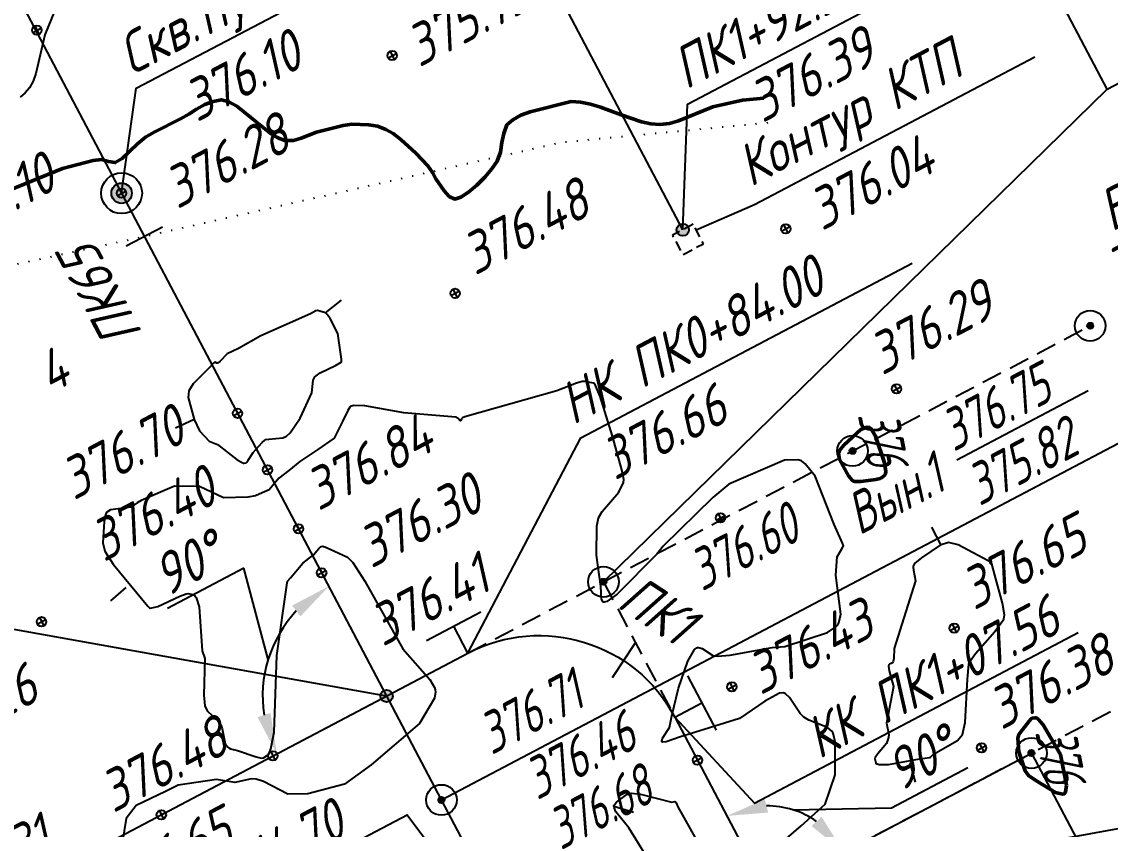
# Model space of a CAD drawing. Extents: x 1519576 to 1520221, y 2185176 to 2185962.
# Drawn here: x 1519911.1 to 1520017.7, y 2185616.5 to 2185695.7 of the extents above; entities that cross this region are included whole.
import ezdxf
from ezdxf.enums import TextEntityAlignment as Align

# ---------------------------------------------------------------- set-up
doc = ezdxf.new("R2010")
doc.units = 0
doc.header["$PDMODE"] = 35
doc.header["$PDSIZE"] = 2
doc.linetypes.add('ИИDot', pattern=[1, 0, -1])
doc.linetypes.add('ИИHidden', pattern=[3, 2, -1])
for name, color, linetype, lineweight in [('ИИ_ГЕОПУНКТ_025', 7, 'Continuous', 25), ('ИИ_КОНТУР_025', 7, 'ИИDot', 25), ('ИИ_ОТМЕТКА_025', 7, 'Continuous', 25), ('ИИ_ПИКЕТАЖ_025', 7, 'Continuous', 25), ('ИИ_ПЛОЩАДКА_025', 7, 'Continuous', 25), ('ИИ_РАЗМЕР_025', 7, 'Continuous', 25), ('ИИ_РЕЛЬЕФ_025', 34, 'Continuous', 25), ('ИИ_РЕЛЬЕФ_050', 34, 'Continuous', 50), ('ИИ_СКВАЖИНА_025', 7, 'Continuous', 25), ('ИИ_ТЕКСТ_025', 7, 'Continuous', 25), ('ИИ_ТРАССА_АД_025', 1, 'Continuous', 25), ('ИИ_ТРАССА_ЛЭП_025', 7, 'Continuous', 25), ('ИИ_ТРАССА_ТРУБ_025', 7, 'Continuous', 25), ('ИИ_УГОДЬЯ_025', 7, 'Continuous', 25)]:
    doc.layers.add(name, color=color, linetype=linetype, lineweight=lineweight)
doc.styles.add('VNIPISIMPLEXCUR', font='simplex.shx', dxfattribs={"width": 0.8, "oblique": 15})
doc.dimstyles.new('ИИ-2000-м-dm$2', dxfattribs={"dimscale": 2, "dimtxt": 2.5, "dimasz": 2.5, "dimexe": 1.25, "dimexo": 0, "dimgap": 1, "dimtad": 2, "dimtoh": 1, "dimzin": 1, "dimdsep": 46, "dimtxsty": 'VNIPISIMPLEXCUR', "dimcen": 2.5, "dimaunit": 1, "dimazin": 0, "dimtfac": 1, "dimtmove": 1, "dimatfit": 2, "dimfxl": 1, "dimarcsym": 0})

# ---------------------------------------------------------------- blocks, each defined once
blk = doc.blocks.new('PICKET')
at = {"color": 0, "linetype": 'Continuous', "lineweight": 25}
for p, q in [((-0.23, 0), (0.23, 0)), ((0, 0.23), (0, -0.23))]:
    blk.add_line(p, q, dxfattribs=at)
blk.add_circle((0, 0), 0.23, dxfattribs=at)
at = {"color": 0, "linetype": 'Continuous', "style": 'VNIPISIMPLEXCUR', "oblique": 15, "width": 0.8}
blk.add_attdef('OTMETKA', (1.25, 0.3), '', height=2, dxfattribs=at)
at = {"color": 8, "linetype": 'Continuous', "style": 'VNIPISIMPLEXCUR', "oblique": 15, "width": 0.8, "flags": 1}
blk.add_attdef('NOMER', (1.25, -2.7), '', height=2, dxfattribs=at)
blk = doc.blocks.new('ИИ050052Р')
at = {"linetype": 'Continuous', "lineweight": 25}
h = blk.add_hatch(color=0, dxfattribs=at)
edge = h.paths.add_edge_path()
edge.add_arc((0, 0), 0.15, 0, 360)
at = {"color": 0, "linetype": 'Continuous', "lineweight": 25}
for radius in [0.75, 0.15]:
    blk.add_circle((0, 0), radius, dxfattribs=at)
at = {"color": 0, "linetype": 'Continuous', "style": 'VNIPISIMPLEXCUR', "oblique": 15, "width": 0.8}
for tag, p in [('CENTRE', (1.45, 0.7)), ('HEIGHT', (1.45, -2.7))]:
    blk.add_attdef(tag, p, '', height=2, dxfattribs=at)
for tag, p in [('NUMBER', (-2, -1)), ('STATIONING', (-2, -4.4)), ('ALPHA', (-2, -7.8))]:
    blk.add_attdef(tag, text='', height=2, dxfattribs=at).set_placement(p, align=Align.RIGHT)
at = {"color": 253, "linetype": 'Continuous', "style": 'VNIPISIMPLEXCUR', "oblique": 15, "width": 0.8, "flags": 1}
blk.add_attdef('NOTE', text='', height=1.6, dxfattribs=at).set_placement((-2, -10.8), align=Align.RIGHT)
blk = doc.blocks.new('ИИ15001')
at = {"color": 0, "linetype": 'Continuous', "lineweight": 25}
blk.add_lwpolyline([(0, 1), (0, -1)], dxfattribs=at)
at = {"color": 0, "linetype": 'Continuous', "lineweight": 25, "style": 'VNIPISIMPLEXCUR', "oblique": 15, "width": 0.8}
blk.add_attdef('STATIONING', text='', height=2, dxfattribs=at).set_placement((0, 2), align=Align.CENTER)
at = {"color": 7, "linetype": 'Continuous', "lineweight": 25, "style": 'VNIPISIMPLEXCUR', "oblique": 15, "width": 0.8}
blk.add_attdef('HEIGHT', text='', height=2, dxfattribs=at).set_placement((0, -2), align=Align.TOP_CENTER)
blk = doc.blocks.new('ИИ25001')
at = {"linetype": 'Continuous'}
h = blk.add_hatch(color=0, dxfattribs=at)
edge = h.paths.add_edge_path()
edge.add_arc((0, 0), 0.5, 0, 360)
at = {"color": 0, "linetype": 'Continuous'}
for radius in [1, 0.5]:
    blk.add_circle((0, 0), radius, dxfattribs=at)
at = {"color": 0, "style": 'VNIPISIMPLEXCUR', "oblique": 15, "width": 0.8}
for tag, p in [('NUMBER', (2, 0.7)), ('STS', (14.218, 0.7)), ('EGWL', (38.317, 0.7)), ('TFS', (19.079, -1)), ('HEIGHT', (2, -2.7)), ('FS', (14.218, -2.7)), ('AGWL', (36.594, -2.7))]:
    blk.add_attdef(tag, p, '', height=2, dxfattribs=at)
at = {"color": 253, "style": 'VNIPISIMPLEXCUR', "oblique": 15, "width": 0.8, "flags": 1}
for tag, p in [('DATE', (-2.5, -0.8)), ('NOTE1', (-2.5, -3.2)), ('NOTE2', (-2.5, -5.6))]:
    blk.add_attdef(tag, text='', height=1.6, dxfattribs=at).set_placement(p, align=Align.RIGHT)
blk = doc.blocks.new('ИИ053672А')
at = {"color": 0, "linetype": 'Continuous'}
for points in [[(0.7, 3.096), (0, 3.5), (-0.7, 3.096)], [(0, 3.5), (0, 0), (0.7, 0)], [(0.85, 2.009), (0, 2.5), (-0.85, 2.009)], [(1, 0.923), (0, 1.5), (-1, 0.923)]]:
    blk.add_lwpolyline(points, dxfattribs=at)
at = {"color": 0, "linetype": 'Continuous', "style": 'VNIPISIMPLEXCUR', "oblique": 15, "width": 0.8}
blk.add_attdef('RACE1', text='', height=2, dxfattribs=at).set_placement((-2, 2.25), align=Align.RIGHT)
blk.add_attdef('HEIGHT', (2, 2.25), '', height=2, dxfattribs=at)
blk.add_attdef('DISTANCE', text='', height=2, dxfattribs=at).set_placement((8.5, 1.75), align=Align.MIDDLE_LEFT)
blk.add_attdef('RACE2', text='', height=2, dxfattribs=at).set_placement((-2, 1.25), align=Align.TOP_RIGHT)
blk.add_attdef('THICKNESS', text='', height=2, dxfattribs=at).set_placement((2, 1.25), align=Align.TOP_LEFT)
blk = doc.blocks.new('ИИ053296')
at = {"color": 0, "linetype": 'Continuous', "lineweight": 25}
blk.add_lwpolyline([(0, 0), (1, 0)], dxfattribs=at)
blk = doc.blocks.new('ИИ15004')
at = {"color": 0, "linetype": 'Continuous', "lineweight": 25}
for points in [[(-1.5, 1.5), (1.5, 1.5)], [(0, 0), (0, 1.5)]]:
    blk.add_lwpolyline(points, dxfattribs=at)
at = {"color": 0, "style": 'VNIPISIMPLEXCUR', "oblique": 15, "width": 0.8}
blk.add_attdef('STATIONING', (1, 2.5), '', height=2, rotation=90, dxfattribs=at)
at = {"color": 7, "style": 'VNIPISIMPLEXCUR', "oblique": 15, "width": 0.8}
blk.add_attdef('HEIGHT', text='', height=2, dxfattribs=at).set_placement((0, -1.3), align=Align.TOP_CENTER)
blk = doc.blocks.new('ИИ15003')
at = {"linetype": 'Continuous'}
h = blk.add_hatch(color=0, dxfattribs=at)
edge = h.paths.add_edge_path()
edge.add_arc((0, 0), 0.15, 0, 360)
at = {"color": 0, "linetype": 'Continuous'}
for radius in [0.75, 0.15]:
    blk.add_circle((0, 0), radius, dxfattribs=at)
at = {"color": 253, "style": 'VNIPISIMPLEXCUR', "oblique": 15, "width": 0.8, "flags": 1}
blk.add_attdef('NOTE', text='', height=1.6, dxfattribs=at).set_placement((-1.75, -0.8), align=Align.RIGHT)
at = {"color": 0, "style": 'VNIPISIMPLEXCUR', "oblique": 15, "width": 0.8}
for tag, p in [('NUMBER', (1.75, -1)), ('CENTRE', (1.75, -5)), ('HEIGHT', (1.75, -9)), ('STATIONING', (1.75, -13)), ('ALPHA', (1.75, -17)), ('RADIUS', (1.75, -21)), ('TANGENT', (1.75, -25)), ('CURVE', (1.75, -29)), ('BISECTOR', (1.75, -33)), ('INCREMENT', (1.75, -37)), ('COMPOUND_TANGENT', (1.75, -41)), ('COMPOUND_CURVE', (1.75, -45)), ('COMPOUND_BISECTOR', (1.75, -49)), ('COMPOUND_INCR', (1.75, -53)), ('CURVE_LENGTH', (1.75, -57)), ('TANGENT_INCR', (1.75, -61)), ('RADIUS_INCR', (1.75, -65))]:
    blk.add_attdef(tag, p, '', height=2, dxfattribs=at)
blk = doc.blocks.new('ИИ15002')
at = {"linetype": 'Continuous', "lineweight": 25}
h = blk.add_hatch(color=0, dxfattribs=at)
edge = h.paths.add_edge_path()
edge.add_arc((0, 0), 0.3, 0, 360)
at = {"color": 0, "linetype": 'Continuous', "lineweight": 25}
blk.add_circle((0, 0), 0.3, dxfattribs=at)
at = {"color": 0, "linetype": 'Continuous', "style": 'VNIPISIMPLEXCUR', "oblique": 15, "width": 0.8}
blk.add_attdef('STATIONING', (1, 1.3), '', height=2, rotation=90, dxfattribs=at)
at = {"color": 7, "linetype": 'Continuous', "style": 'VNIPISIMPLEXCUR', "oblique": 15, "width": 0.8}
blk.add_attdef('HEIGHT', text='', height=2, dxfattribs=at).set_placement((0, -1.3), align=Align.TOP_CENTER)
blk = doc.blocks.new('*U42')
at = {"color": 0, "linetype": 'ByBlock', "lineweight": -2}
for points in [[(33.079, 9.85), (33.079, 37.85)], [(0, 0), (33.079, 9.85)], [(33.079, 9.85), (57.022, 9.85)]]:
    blk.add_lwpolyline(points, dxfattribs=at)
blk = doc.blocks.new('ИИ150022')
at = {"linetype": 'Continuous', "lineweight": 25}
h = blk.add_hatch(color=0, dxfattribs=at)
edge = h.paths.add_edge_path()
edge.add_arc((0, 0), 0.3, 0, 360)
at = {"color": 0, "linetype": 'Continuous', "lineweight": 25}
blk.add_circle((0, 0), 0.3, dxfattribs=at)
at = {"color": 0, "linetype": 'Continuous', "style": 'VNIPISIMPLEXCUR', "oblique": 15, "width": 0.8}
for tag, p in [('STATIONING1', (1, 4.7)), ('STATIONING2', (1, 1.3))]:
    blk.add_attdef(tag, p, '', height=2, dxfattribs=at)
at = {"color": 7, "linetype": 'Continuous', "style": 'VNIPISIMPLEXCUR', "oblique": 15, "width": 0.8}
blk.add_attdef('HEIGHT', text='', height=2, dxfattribs=at).set_placement((0, -1.3), align=Align.TOP_CENTER)
blk = doc.blocks.new('*D43')
at = {"layer": 'Defpoints', "color": 0, "transparency": 16777216}
for p in [(1519847.82, 2185817.46), (1519954.78, 2185633.8), (1519934.67, 2185630.07), (1519952.18, 2185619.41), (1519880.47, 2185594.64)]:
    blk.add_point(p, dxfattribs=at)
at = {"layer": 'ИИ_РАЗМЕР_025', "color": 0, "lineweight": -2, "transparency": 16777216}
for p, q in [((1519932.84, 2185642.13), (1519925.35, 2185638.18)), ((1519935.2, 2185633.19), (1519932.84, 2185642.13))]:
    blk.add_line(p, q, dxfattribs=at)
blk.add_arc((1519946.81, 2185629.6), 12.15, 136.7312, 188.8428, dxfattribs=at)
at = {"layer": 'ИИ_РАЗМЕР_025', "color": 0, "transparency": 16777216}
for points in [[(1519937.56, 2185638.46), (1519938.37, 2185637.4), (1519941.15, 2185640.35)], [(1519935.44, 2185627.94), (1519934.17, 2185627.52), (1519936.06, 2185623.93)]]:
    blk.add_solid(points, dxfattribs=at)
at = {"layer": 'ИИ_РАЗМЕР_025', "color": 0, "transparency": 16777216, "insert": (1519927.25, 2185642.57), "char_height": 4, "attachment_point": 5, "rotation": 27.7843, "style": 'VNIPISIMPLEXCUR'}
blk.add_mtext('90°', dxfattribs=at)
blk = doc.blocks.new('*U44')
at = {"color": 0, "linetype": 'ByBlock', "lineweight": -2}
for points in [[(0, 0), (33.954, -10.687)], [(33.954, -10.687), (33.954, -14.687)], [(33.954, -10.687), (54.761, -10.687)], [(33.954, -14.687), (54.761, -14.687)]]:
    blk.add_lwpolyline(points, dxfattribs=at)
blk = doc.blocks.new('*D45')
at = {"layer": 'Defpoints', "color": 0, "transparency": 16777216}
for p in [(1519952.18, 2185619.41), (1519984.09, 2185610.36), (1519970.82, 2185594.15), (1519948.05, 2185591.37), (1519984.05, 2185558.95)]:
    blk.add_point(p, dxfattribs=at)
at = {"layer": 'ИИ_РАЗМЕР_025', "color": 0, "lineweight": -2, "transparency": 16777216}
blk.add_arc((1519962.85, 2185599.17), 9.42, 322.3076, 3.2726, dxfattribs=at)
at = {"layer": 'ИИ_РАЗМЕР_025', "color": 0, "transparency": 16777216}
for points in [[(1519971.61, 2185599.53), (1519972.9, 2185599.88), (1519971.18, 2185603.56)], [(1519970.73, 2185592.9), (1519969.88, 2185593.92), (1519967.24, 2185590.83)]]:
    blk.add_solid(points, dxfattribs=at)
at = {"layer": 'ИИ_РАЗМЕР_025', "color": 0, "transparency": 16777216, "insert": (1519981.31, 2185604.78), "char_height": 4, "attachment_point": 5, "rotation": 27.7843, "style": 'VNIPISIMPLEXCUR'}
blk.add_mtext("89°59'", dxfattribs=at)
blk = doc.blocks.new('*D49')
at = {"layer": 'Defpoints', "color": 0, "transparency": 16777216}
for p in [(1519975.04, 2185627.52), (1520009.98, 2185624.01), (1519984.42, 2185618.82), (1519984.09, 2185610.36), (1519984.09, 2185610.36)]:
    blk.add_point(p, dxfattribs=at)
at = {"layer": 'ИИ_РАЗМЕР_025', "color": 0, "lineweight": -2, "transparency": 16777216}
for p, q in [((1519996.27, 2185618.63), (1520003.76, 2185622.58)), ((1519986.59, 2185618.45), (1519996.27, 2185618.63))]:
    blk.add_line(p, q, dxfattribs=at)
blk.add_arc((1519984.09, 2185610.36), 8.47, 55.1235, 90.4703, dxfattribs=at)
at = {"layer": 'ИИ_РАЗМЕР_025', "color": 0, "transparency": 16777216}
for points in [[(1519984.18, 2185618.18), (1519983.86, 2185619.47), (1519980.14, 2185617.85)], [(1519989.43, 2185617.75), (1519988.43, 2185616.87), (1519991.58, 2185614.31)]]:
    blk.add_solid(points, dxfattribs=at)
at = {"layer": 'ИИ_РАЗМЕР_025', "color": 0, "transparency": 16777216, "insert": (1519999.06, 2185623.49), "char_height": 4, "attachment_point": 5, "rotation": 27.7843, "style": 'VNIPISIMPLEXCUR'}
blk.add_mtext('90°', dxfattribs=at)

msp = doc.modelspace()

# ---------------------------------------------------------------- linework, layer by layer
at = {"layer": 'ИИ_ГЕОПУНКТ_025'}
for points in [[(1519952.18, 2185619.41), (1520062.264, 2185677.412)], [(1520002.665, 2185652.734), (1520015.542, 2185659.518)]]:
    msp.add_lwpolyline(points, dxfattribs=at)
at = {"layer": 'ИИ_КОНТУР_025', "flags": 128}
msp.add_lwpolyline([(1519862.348, 2185661.182), (1519868.338, 2185662.762), (1519923.08, 2185674.634), (1519963.977, 2185683.86), (1519984.986, 2185685.859)], dxfattribs=at)
at = {"layer": 'ИИ_ПИКЕТАЖ_025'}
for points in [[(1519975.819, 2185675.276), (1519976.295, 2185687.585), (1519999.51, 2185699.816)], [(1519946.812, 2185629.598), (1519818.312, 2185652.565), (1519724.106, 2185602.929)]]:
    msp.add_lwpolyline(points, dxfattribs=at)
at = {"layer": 'ИИ_ПИКЕТАЖ_025', "color": 1}
for points in [[(1519954.78, 2185633.797), (1519965.82, 2185654.888), (1519998.294, 2185671.998)], [(1519975.044, 2185627.521), (1519982.834, 2185619.104), (1520014.544, 2185635.812)]]:
    msp.add_lwpolyline(points, dxfattribs=at)
at = {"layer": 'ИИ_ПИКЕТАЖ_025', "color": 4}
msp.add_lwpolyline([(1519933.568, 2185609.909), (1519948.821, 2185617.946), (1519962.85, 2185599.168)], dxfattribs=at)
at = {"layer": 'ИИ_ПЛОЩАДКА_025', "linetype": 'ИИHidden', "ltscale": 0.5, "flags": 128}
msp.add_lwpolyline([(1519976.836, 2185675.812), (1519974.802, 2185674.74), (1519975.804, 2185672.838), (1519977.839, 2185673.91)], close=True, dxfattribs=at)
at = {"layer": 'ИИ_ПЛОЩАДКА_025'}
msp.add_lwpolyline([(1519984.09, 2185610.36), (1520009.98, 2185624.01), (1520035.87, 2185574.88), (1520009.33, 2185560.88), (1519973.688, 2185542.113), (1519948.05, 2185591.37)], close=True, dxfattribs=at)
at = {"layer": 'ИИ_РЕЛЬЕФ_025'}
for points, elevation in [([(1519914.267, 2185696.687), (1519913.334, 2185694.385), (1519912.459, 2185690.595), (1519912.172, 2185689.854), (1519911.837, 2185689.172), (1519911.402, 2185688.683), (1519910.912, 2185688.261)], 375.5), ([(1519985.742, 2185615.458), (1519987.42, 2185616.873), (1519989.777, 2185619.007), (1519990.761, 2185621.869), (1519990.748, 2185625.119), (1519990.591, 2185625.82), (1519990.519, 2185626.012), (1519990.426, 2185626.14), (1519990.012, 2185626.514), (1519988.168, 2185627.229), (1519987.682, 2185627.514), (1519987.313, 2185627.898), (1519986.275, 2185629.452), (1519985.878, 2185629.802), (1519985.75, 2185629.883), (1519985.651, 2185629.905), (1519985.294, 2185629.882), (1519983.857, 2185629.086), (1519981.387, 2185627.409), (1519975.515, 2185625.555), (1519974.18, 2185625.104), (1519973.867, 2185625.084), (1519973.783, 2185625.111), (1519973.764, 2185625.187), (1519973.826, 2185625.46), (1519974.515, 2185626.517), (1519974.74, 2185627.65), (1519975.4, 2185630.373), (1519976.306, 2185633.016), (1519976.959, 2185634.156), (1519977.19, 2185634.327), (1519977.266, 2185634.355), (1519977.372, 2185634.351), (1519977.736, 2185634.268), (1519978.762, 2185633.56), (1519979.235, 2185633.487), (1519980.429, 2185633.603), (1519984.565, 2185634.355), (1519985.811, 2185634.459), (1519990.003, 2185635.827), (1519990.814, 2185636.366), (1519991.012, 2185636.56), (1519991.117, 2185636.777), (1519991.3, 2185637.609), (1519990.818, 2185641.452), (1519990.932, 2185643.223), (1519991.416, 2185644.02), (1519991.537, 2185644.256), (1519991.552, 2185644.327), (1519991.475, 2185644.574), (1519990.653, 2185646.398), (1519988.777, 2185651.128), (1519987.803, 2185652.352), (1519987.459, 2185652.634), (1519987.103, 2185652.732), (1519985.8, 2185652.711), (1519980.344, 2185650.34), (1519978.777, 2185649.043), (1519973.887, 2185644.266), (1519973.291, 2185643.495), (1519969.393, 2185639.579), (1519968.378, 2185638.861), (1519968.113, 2185638.789), (1519968.035, 2185638.796), (1519967.982, 2185638.851), (1519967.874, 2185639.101), (1519967.81, 2185640.335), (1519967.359, 2185643.412), (1519967.414, 2185646.254), (1519967.568, 2185647.048), (1519967.912, 2185647.676), (1519969.553, 2185649.585), (1519970.022, 2185650.516), (1519970.035, 2185650.808), (1519969.843, 2185651.764), (1519968.942, 2185655.057), (1519967.727, 2185658.948), (1519967.285, 2185660.024), (1519967.14, 2185660.215), (1519967.081, 2185660.249), (1519966.906, 2185660.296), (1519966.281, 2185660.406), (1519965.978, 2185660.418), (1519965.408, 2185660.264), (1519963.486, 2185659.496), (1519954.48, 2185656.943), (1519954.237, 2185656.843), (1519954.174, 2185656.802), (1519954.134, 2185656.751), (1519954.09, 2185656.588), (1519954.041, 2185656.547), (1519953.979, 2185656.585), (1519953.825, 2185656.795), (1519953.581, 2185656.927), (1519948.506, 2185657.357), (1519944.691, 2185658.03), (1519943.587, 2185658.07), (1519943.268, 2185657.952), (1519943.202, 2185657.884), (1519943.026, 2185657.585), (1519942.476, 2185656.501), (1519941.678, 2185654.865), (1519940.088, 2185653.737), (1519938.317, 2185652.572), (1519937.222, 2185651.704), (1519936.242, 2185650.946), (1519935.31, 2185649.811), (1519934.63, 2185649.521), (1519933.958, 2185649.208), (1519933.21, 2185649.08), (1519930.83, 2185649.028), (1519928.491, 2185650.132), (1519926.026, 2185650.171), (1519922.768, 2185648.739), (1519922.378, 2185648.524), (1519921.752, 2185648.085), (1519919.779, 2185647.838), (1519919.414, 2185647.603), (1519919.334, 2185647.51), (1519919.27, 2185647.338), (1519919.143, 2185646.706), (1519919.023, 2185644.598), (1519919.211, 2185643.793), (1519920.023, 2185642.507), (1519923.436, 2185638.405), (1519923.595, 2185638.224), (1519923.659, 2185638.203), (1519923.825, 2185638.223), (1519924.394, 2185638.364), (1519926.547, 2185639.371), (1519927.179, 2185639.62), (1519927.363, 2185639.648), (1519927.84, 2185639.558), (1519928.004, 2185639.469), (1519928.039, 2185639.42), (1519928.143, 2185639.236), (1519928.441, 2185638.331), (1519928.748, 2185634.033), (1519928.997, 2185633.284), (1519928.915, 2185629.665), (1519929.02, 2185628.638), (1519929.241, 2185628.151), (1519930.308, 2185627.124), (1519930.558, 2185626.785), (1519930.709, 2185626.386), (1519931.001, 2185624.917), (1519931.257, 2185624.585), (1519931.351, 2185624.512), (1519931.534, 2185624.438), (1519932.203, 2185624.253), (1519934.031, 2185623.628), (1519934.569, 2185623.507), (1519934.765, 2185623.536), (1519935.201, 2185623.826), (1519935.322, 2185623.982), (1519935.465, 2185624.434), (1519935.782, 2185626.067), (1519936.072, 2185633.558), (1519937.084, 2185640.687), (1519937.053, 2185640.773), (1519937.125, 2185640.868), (1519937.395, 2185641.185), (1519938.612, 2185642.609), (1519939.651, 2185643.446), (1519940.18, 2185644.055), (1519940.343, 2185644.218), (1519940.397, 2185644.249), (1519940.559, 2185644.265), (1519940.621, 2185644.259), (1519940.774, 2185644.206), (1519941.297, 2185643.982), (1519942.98, 2185643.187), (1519943.504, 2185642.677), (1519944.686, 2185640.861), (1519948.385, 2185634.236), (1519951.054, 2185631.209), (1519951.491, 2185630.43), (1519951.583, 2185630.193), (1519951.597, 2185630.013), (1519951.497, 2185629.386), (1519950.022, 2185626.895), (1519945.295, 2185622.857), (1519942.68, 2185620.95), (1519939.097, 2185619.998), (1519937.121, 2185619.982), (1519934.758, 2185621.207), (1519934.044, 2185621.466), (1519933.574, 2185621.488), (1519931.956, 2185621.119), (1519930.154, 2185621.419), (1519926.391, 2185620.853), (1519925.158, 2185620.234), (1519922.293, 2185618.876), (1519921.3, 2185617.591), (1519920.362, 2185611.765)], 376.5), ([(1519973.116, 2185612.506), (1519970.539, 2185616.696), (1519969.261, 2185618.266), (1519969.091, 2185618.679), (1519969.071, 2185618.804), (1519969.103, 2185618.905), (1519969.321, 2185619.209), (1519970.332, 2185619.939), (1519970.785, 2185620.085), (1519971.683, 2185619.994), (1519974.75, 2185619.197), (1519975.036, 2185619.26), (1519975.115, 2185619.239), (1519975.186, 2185619.143), (1519975.343, 2185618.755), (1519977.282, 2185615.242)], 376.5)]:
    msp.add_lwpolyline(points, dxfattribs=dict(at, elevation=elevation))
at = {"layer": 'ИИ_РЕЛЬЕФ_025', "elevation": 376.5}
for points in [[(1519941.791, 2185661.975), (1519942.355, 2185662.311), (1519942.404, 2185662.353), (1519942.383, 2185662.6), (1519942.034, 2185665.125), (1519941.268, 2185666.6), (1519941.001, 2185666.991), (1519940.816, 2185667.132), (1519940.253, 2185667.318), (1519940.027, 2185667.368), (1519939.866, 2185667.333), (1519939.37, 2185667.029), (1519934.487, 2185664.889), (1519932.298, 2185663.644), (1519931.202, 2185663.139), (1519930.52, 2185662.421), (1519930.307, 2185662.236), (1519930.221, 2185662.202), (1519930.164, 2185662.223), (1519930.027, 2185662.293), (1519929.968, 2185662.312), (1519929.894, 2185662.258), (1519929.328, 2185661.659), (1519927.86, 2185660.19), (1519927.426, 2185659.49), (1519927.374, 2185658.861), (1519927.943, 2185656.698), (1519928.474, 2185655.588), (1519929.442, 2185654.57), (1519930.231, 2185654.248), (1519932.175, 2185652.742), (1519932.654, 2185652.482), (1519932.798, 2185652.423), (1519932.868, 2185652.419), (1519933.048, 2185652.455), (1519933.103, 2185652.498), (1519933.257, 2185652.706), (1519933.74, 2185653.472), (1519934.608, 2185654.421), (1519934.872, 2185654.676), (1519934.949, 2185654.724), (1519935.272, 2185654.753), (1519936.643, 2185654.895), (1519937.005, 2185655.041), (1519937.358, 2185655.386), (1519938.342, 2185656.815), (1519939.481, 2185659.298), (1519939.604, 2185660.558), (1519939.778, 2185660.867), (1519940.307, 2185661.255)], [(1520006.391, 2185635.907), (1520007.278, 2185637.143), (1520007.346, 2185637.562), (1520007.155, 2185638.691), (1520006.389, 2185641.452), (1520006.091, 2185642.557), (1520006.053, 2185642.652), (1520005.984, 2185642.698), (1520005.732, 2185642.844), (1520002.784, 2185644.426), (1520001.858, 2185644.631), (1520001.031, 2185644.37), (1519999.215, 2185643.121), (1519998.536, 2185642.581), (1519998.395, 2185642.317), (1519998.388, 2185642.233), (1519998.427, 2185641.93), (1519998.627, 2185640.88), (1519996.539, 2185634.255), (1519996.488, 2185633.258), (1519996.437, 2185632.977), (1519996.364, 2185632.849), (1519996.286, 2185632.802), (1519996.079, 2185632.705), (1519996.002, 2185632.655), (1519995.963, 2185632.513), (1519996.034, 2185632.061), (1519996.459, 2185630.514), (1519995.775, 2185626.923), (1519996.013, 2185625.835), (1519995.988, 2185625.521), (1519995.774, 2185624.932), (1519994.889, 2185623.891), (1519994.672, 2185623.568), (1519994.643, 2185623.431), (1519994.724, 2185623.064), (1519994.814, 2185622.957), (1519994.868, 2185622.94), (1519995.065, 2185622.903), (1519995.968, 2185622.902), (1519998.833, 2185623.425), (1519999.978, 2185623.584), (1520000.091, 2185623.612), (1520000.16, 2185623.676), (1520000.388, 2185623.912), (1520002.746, 2185625.229), (1520003.222, 2185625.821), (1520003.499, 2185627.003), (1520003.703, 2185631.262), (1520003.856, 2185632.706), (1520004.008, 2185633.089), (1520004.489, 2185633.753)]]:
    msp.add_lwpolyline(points, close=True, dxfattribs=at)
at = {"layer": 'ИИ_РЕЛЬЕФ_050', "elevation": 376}
msp.add_lwpolyline([(1519983.768, 2185688.17), (1519981.688, 2185687.977), (1519978.767, 2185687.326), (1519975.415, 2185685.939), (1519974.528, 2185685.699), (1519973.581, 2185685.588), (1519972.709, 2185685.647), (1519971.778, 2185685.852), (1519969.796, 2185686.533), (1519967.763, 2185687.292), (1519966.767, 2185687.595), (1519965.805, 2185687.791), (1519964.894, 2185687.838), (1519960.863, 2185686.834), (1519959.953, 2185686.497), (1519959.188, 2185686.055), (1519958.601, 2185685.545), (1519958.297, 2185684.707), (1519958.106, 2185683.824), (1519957.971, 2185682.894), (1519957.656, 2185682.006), (1519957.128, 2185681.26), (1519956.43, 2185680.441), (1519955.641, 2185679.642), (1519954.836, 2185678.956), (1519954.094, 2185678.474), (1519953.49, 2185678.29), (1519952.928, 2185678.551), (1519952.454, 2185679.101), (1519951.643, 2185680.274), (1519951.304, 2185680.885), (1519950.836, 2185681.538), (1519949.676, 2185682.786), (1519948.21, 2185684.135), (1519947.453, 2185684.701), (1519946.729, 2185685.117), (1519945.904, 2185685.414), (1519945.073, 2185685.569), (1519943.401, 2185685.61), (1519942.539, 2185685.506), (1519939.942, 2185684.826), (1519939.186, 2185684.56), (1519938.444, 2185684.25), (1519937.676, 2185684.027), (1519936.841, 2185684.022), (1519936.147, 2185684.274), (1519935.395, 2185684.754), (1519932.148, 2185687.385), (1519931.368, 2185687.827), (1519930.636, 2185688.024), (1519929.805, 2185687.838), (1519928.989, 2185687.558), (1519928.201, 2185687.107), (1519927.423, 2185686.592), (1519926.634, 2185686.147), (1519924.03, 2185684.856), (1519923.205, 2185684.36), (1519922.406, 2185683.699), (1519920.895, 2185682.246), (1519920.231, 2185681.864), (1519919.583, 2185681.962), (1519918.886, 2185682.154), (1519918.071, 2185682.053), (1519915.058, 2185681.279), (1519905.906, 2185677.574)], dxfattribs=at)
for points in [[(1519991.181, 2185652.772), (1519991.081, 2185653.313), (1519991.096, 2185653.469), (1519991.184, 2185653.638), (1519991.608, 2185654.159), (1519993.257, 2185655.699), (1519993.897, 2185655.933), (1519994.087, 2185655.92), (1519994.264, 2185655.76), (1519994.7, 2185655.041), (1519995.568, 2185652.437), (1519995.702, 2185651.61), (1519995.69, 2185651.373), (1519995.607, 2185651.237), (1519995.287, 2185650.975), (1519995.143, 2185650.906), (1519994.727, 2185650.816), (1519993.252, 2185650.612), (1519992.69, 2185650.618), (1519992.534, 2185650.655), (1519992.407, 2185650.746), (1519992.046, 2185651.16)], [(1520013.4, 2185620.858), (1520013.299, 2185620.186), (1520013.198, 2185620.024), (1520013.006, 2185619.994), (1520012.331, 2185620.157), (1520010.413, 2185621.334), (1520009.685, 2185621.822), (1520009.357, 2185622.272), (1520008.733, 2185624.14), (1520008.66, 2185625.47), (1520008.756, 2185625.833), (1520009.08, 2185626.245), (1520009.74, 2185627.132), (1520009.952, 2185627.366), (1520010.053, 2185627.424), (1520010.354, 2185627.476), (1520010.468, 2185627.454), (1520010.634, 2185627.322), (1520011.126, 2185626.765), (1520012.812, 2185623.864)]]:
    msp.add_lwpolyline(points, close=True, dxfattribs=at)
at = {"layer": 'ИИ_СКВАЖИНА_025', "flags": 128}
msp.add_lwpolyline([(1519920.853, 2185678.862), (1519922.288, 2185689.146), (1519945.197, 2185701.217)], dxfattribs=at)
at = {"layer": 'ИИ_ТЕКСТ_025'}
msp.add_lwpolyline([(1520010.317, 2185692.19), (1519982.848, 2185677.717), (1519977.13, 2185675.255)], dxfattribs=at)
at = {"layer": 'ИИ_ТРАССА_АД_025', "linetype": 'ИИHidden', "flags": 128}
for points in [[(1519968.05, 2185640.79), (1519992.45, 2185653.61), (1520015.73, 2185665.87)], [(1519984.09, 2185610.36), (1520032.62, 2185635.94), (1520055.64, 2185648.06)], [(1519954.78, 2185633.797), (1519968.05, 2185640.79), (1519975.044, 2185627.521)]]:
    msp.add_lwpolyline(points, dxfattribs=at)
at = {"layer": 'ИИ_ТРАССА_АД_025'}
msp.add_lwpolyline([(1519880.469, 2185594.638), (1519954.78, 2185633.797, -0.4141318), (1519975.044, 2185627.521), (1519984.09, 2185610.36)], format="xyb", dxfattribs=at)
at = {"layer": 'ИИ_ТРАССА_ЛЭП_025', "elevation": 1.459}
msp.add_lwpolyline([(1519975.819, 2185675.276), (1519886.217, 2185845.319)], dxfattribs=at)
at = {"layer": 'ИИ_ТРАССА_ТРУБ_025', "color": 4}
msp.add_lwpolyline([(1519657.402, 2185386.805), (1519684.31, 2185400.98), (1519807.96, 2185466.13), (1519984.05, 2185558.95), (1519952.18, 2185619.41), (1519847.82, 2185817.46), (1519806.553, 2185895.816)], dxfattribs=at)

# ---------------------------------------------------------------- block references
at = {"layer": 'ИИ_ГЕОПУНКТ_025', "xscale": 2, "yscale": 2, "zscale": 2, "rotation": 27.78444444444445}
for name, p in [('ИИ15003', (1519968.05, 2185640.79, 376.21)), ('*U42', (1519968.05, 2185640.79, 376.21)), ('*U44', (1519984.09, 2185610.36, 376.28))]:
    msp.add_blockref(name, p, dxfattribs=at)
at = {"layer": 'ИИ_ГЕОПУНКТ_025'}
ref = msp.add_blockref('ИИ050052Р', (1519952.18, 2185619.41, 376.67), dxfattribs=dict(at, xscale=2, yscale=2, zscale=2, rotation=27.78444444444445))
ref.add_attrib('NUMBER', 'Т.50743', dxfattribs={"layer": '0', "color": 0, "linetype": 'Continuous', "height": 4, "rotation": 27.78444, "style": 'VNIPISIMPLEXCUR', "oblique": 15, "width": 0.8}).set_placement((1520041.734, 2185667.598), align=Align.RIGHT)
ref.add_attrib('CENTRE', '377.07', (1520042.041, 2185676.032), dxfattribs={"layer": '0', "color": 0, "linetype": 'Continuous', "height": 4, "rotation": 27.78444, "style": 'VNIPISIMPLEXCUR', "oblique": 15, "width": 0.8})
ref.add_attrib('HEIGHT', '376.67', (1520045.211, 2185670.016), dxfattribs={"layer": '0', "color": 0, "linetype": 'Continuous', "height": 4, "rotation": 27.78444, "style": 'VNIPISIMPLEXCUR', "oblique": 15, "width": 0.8})
ref.add_attrib('STATIONING', 'ПК64+37.58', dxfattribs={"layer": '0', "color": 0, "linetype": 'Continuous', "height": 4, "rotation": 27.78444, "style": 'VNIPISIMPLEXCUR', "oblique": 15, "width": 0.8}).set_placement((1520053.864, 2185667.038), align=Align.RIGHT)
ref = msp.add_blockref('ИИ050052Р', (1520015.73, 2185665.87, 375.76), dxfattribs=dict(at, xscale=2, yscale=2, zscale=2, rotation=27.78444444444445))
ref.add_attrib('NUMBER', 'Вын.2', dxfattribs={"layer": '0', "color": 0, "linetype": 'Continuous', "height": 4, "rotation": 27.78444, "style": 'VNIPISIMPLEXCUR', "oblique": 15, "width": 0.8}).set_placement((1520028.283, 2185680.545, -375.76), align=Align.RIGHT)
ref.add_attrib('CENTRE', '376.15', (1520018.504, 2185669.253, -375.76), dxfattribs={"layer": '0', "color": 0, "linetype": 'Continuous', "height": 4, "rotation": 27.78444, "style": 'VNIPISIMPLEXCUR', "oblique": 15, "width": 0.8})
ref.add_attrib('HEIGHT', '375.76', (1520020.688, 2185663.739, -375.76), dxfattribs={"layer": '0', "color": 0, "linetype": 'Continuous', "height": 4, "rotation": 27.78444, "style": 'VNIPISIMPLEXCUR', "oblique": 15, "width": 0.8})
ref = msp.add_blockref('ИИ050052Р', (1519992.45, 2185653.61, 375.82), dxfattribs=dict(at, xscale=2, yscale=2, zscale=2, rotation=27.78444444444445))
ref.add_attrib('NUMBER', 'Вын.1', dxfattribs={"layer": '0', "color": 0, "linetype": 'Continuous', "height": 4, "rotation": 27.78444, "style": 'VNIPISIMPLEXCUR', "oblique": 15, "width": 0.7}).set_placement((1520001.778, 2185649.878, -375.82), align=Align.RIGHT)
ref.add_attrib('CENTRE', '376.75', (1520002.344, 2185653.475, -375.82), dxfattribs={"layer": '0', "color": 0, "linetype": 'Continuous', "height": 4, "rotation": 27.78444, "style": 'VNIPISIMPLEXCUR', "oblique": 15, "width": 0.7})
ref.add_attrib('HEIGHT', '375.82', (1520004.879, 2185648.154, -375.82), dxfattribs={"layer": '0', "color": 0, "linetype": 'Continuous', "height": 4, "rotation": 27.78444, "style": 'VNIPISIMPLEXCUR', "oblique": 15, "width": 0.7})
ref = msp.add_blockref('ИИ050052Р', (1519984.09, 2185610.36, 376.28), dxfattribs=dict(at, xscale=2, yscale=2, zscale=2, rotation=27.78444444444445))
ref.add_attrib('NUMBER', 'Т.59075', (1520055.239, 2185625.358), dxfattribs={"layer": '0', "color": 0, "linetype": 'Continuous', "height": 4, "rotation": 27.78444, "style": 'VNIPISIMPLEXCUR', "oblique": 15, "width": 0.8})
ref.add_attrib('CENTRE', '376.63', (1520072.098, 2185641.026), dxfattribs={"layer": '0', "color": 0, "linetype": 'Continuous', "height": 4, "rotation": 27.78444, "style": 'VNIPISIMPLEXCUR', "oblique": 15, "width": 0.8})
ref.add_attrib('HEIGHT', '376.28', (1520074.787, 2185635.793), dxfattribs={"layer": '0', "color": 0, "linetype": 'Continuous', "height": 4, "rotation": 27.78444, "style": 'VNIPISIMPLEXCUR', "oblique": 15, "width": 0.8})
ref.add_attrib('STATIONING', 'ПК1+26.96', (1520058.968, 2185618.28), dxfattribs={"layer": '0', "color": 0, "linetype": 'Continuous', "height": 4, "rotation": 27.78444, "style": 'VNIPISIMPLEXCUR', "oblique": 15, "width": 0.8})
ref = msp.add_blockref('ИИ050052Р', (1520009.98, 2185624.01, 375.87), dxfattribs=dict(at, xscale=2, yscale=2, zscale=2, rotation=27.78444444444445))
ref.add_attrib('NUMBER', 'ВУ 59119', dxfattribs={"layer": '0', "color": 0, "linetype": 'Continuous', "height": 4, "rotation": 27.78444, "style": 'VNIPISIMPLEXCUR', "oblique": 15, "width": 0.8}).set_placement((1520036.899, 2185628.439), align=Align.RIGHT)
ref.add_attrib('CENTRE', '376.29', (1520037.969, 2185632.592), dxfattribs={"layer": '0', "color": 0, "linetype": 'Continuous', "height": 4, "rotation": 27.78444, "style": 'VNIPISIMPLEXCUR', "oblique": 15, "width": 0.8})
ref.add_attrib('HEIGHT', '375.87', (1520040.595, 2185626.706), dxfattribs={"layer": '0', "color": 0, "linetype": 'Continuous', "height": 4, "rotation": 27.78444, "style": 'VNIPISIMPLEXCUR', "oblique": 15, "width": 0.8})
at = {"layer": 'ИИ_ОТМЕТКА_025'}
ref = msp.add_blockref('PICKET', (1519947.36, 2185692.35, 375.72), dxfattribs=dict(at, xscale=2, yscale=2, zscale=2, rotation=27.78444444444445))
ref.add_attrib('OTMETKA', '375.72', (1519949.992, 2185691.139, 375.72), dxfattribs={"layer": '0', "color": 0, "linetype": 'Continuous', "height": 4, "rotation": 27.78444, "style": 'VNIPISIMPLEXCUR', "oblique": 15, "width": 0.8})
ref = msp.add_blockref('PICKET', (1519912.555, 2185694.823, 375.48), dxfattribs=dict(at, xscale=2, yscale=2, zscale=2, rotation=27.78444444444445))
ref.add_attrib('OTMETKA', '375.48', (1519898.447, 2185682.263, 375.48), dxfattribs={"layer": '0', "color": 0, "linetype": 'Continuous', "height": 4, "rotation": 27.78444, "style": 'VNIPISIMPLEXCUR', "oblique": 15, "width": 0.8})
ref = msp.add_blockref('PICKET', (1519985.91, 2185675.37, 376.04), dxfattribs=dict(at, xscale=2, yscale=2, zscale=2, rotation=27.78444444444445))
ref.add_attrib('OTMETKA', '376.04', (1519989.437, 2185675.114, 376.04), dxfattribs={"layer": '0', "color": 0, "linetype": 'Continuous', "height": 4, "rotation": 27.78444, "style": 'VNIPISIMPLEXCUR', "oblique": 15, "width": 0.8})
ref = msp.add_blockref('PICKET', (1519920.851, 2185678.861, 376.1), dxfattribs=dict(at, xscale=2, yscale=2, zscale=2, rotation=27.78444444444445))
ref.add_attrib('OTMETKA', '376.10', (1519904.047, 2185673.761, 376.1), dxfattribs={"layer": '0', "color": 0, "linetype": 'Continuous', "height": 4, "rotation": 27.78444, "style": 'VNIPISIMPLEXCUR', "oblique": 15, "width": 0.8})
at = {"layer": 'ИИ_ОТМЕТКА_025', "xscale": 2, "yscale": 2, "zscale": 2, "rotation": 27.78444444444445}
for p, values in [((1519953.52, 2185669.05, 376.48), {'OTMETKA': '376.48'}), ((1519938.183, 2185645.973, 376.84), {'OTMETKA': '376.84'}), ((1520002.41, 2185636.244, 376.65), {'OTMETKA': '376.65'}), ((1520005.089, 2185624.521, 376.38), {'OTMETKA': '376.38'})]:
    msp.add_blockref('PICKET', p, dxfattribs=at).add_auto_attribs(values)
at = {"layer": 'ИИ_ОТМЕТКА_025'}
ref = msp.add_blockref('PICKET', (1519996.76, 2185659.69, 376.29), dxfattribs=dict(at, xscale=2, yscale=2, zscale=2, rotation=27.78444444444445))
ref.add_attrib('OTMETKA', '376.29', (1519995.327, 2185660.949, 376.294), dxfattribs={"layer": '0', "color": 0, "linetype": 'Continuous', "height": 4, "rotation": 27.78444, "style": 'VNIPISIMPLEXCUR', "oblique": 15, "width": 0.8})
ref = msp.add_blockref('PICKET', (1519932.217, 2185657.295, 376.7), dxfattribs=dict(at, xscale=2, yscale=2, zscale=2, rotation=27.78444444444445))
ref.add_attrib('OTMETKA', '376.70', (1519916.158, 2185648.719, 376.7), dxfattribs={"layer": '0', "color": 0, "linetype": 'Continuous', "height": 4, "rotation": 27.78444, "style": 'VNIPISIMPLEXCUR', "oblique": 15, "width": 0.8})
ref = msp.add_blockref('PICKET', (1519935.14, 2185651.747, 376.4), dxfattribs=dict(at, xscale=2, yscale=2, zscale=2, rotation=27.78444444444445))
ref.add_attrib('OTMETKA', '376.40', (1519919.087, 2185642.67, 376.5), dxfattribs={"layer": '0', "color": 0, "linetype": 'Continuous', "height": 4, "rotation": 27.78444, "style": 'VNIPISIMPLEXCUR', "oblique": 15, "width": 0.8})
ref = msp.add_blockref('PICKET', (1519940.447, 2185641.677, 376.3), dxfattribs=dict(at, xscale=2, yscale=2, zscale=2, rotation=27.78444444444445))
ref.add_attrib('OTMETKA', '376.30', (1519945.289, 2185642.032, 376.3), dxfattribs={"layer": '0', "color": 0, "linetype": 'Continuous', "height": 4, "rotation": 27.78444, "style": 'VNIPISIMPLEXCUR', "oblique": 15, "width": 0.8})
ref = msp.add_blockref('PICKET', (1519979.51, 2185647.043, 376.6), dxfattribs=dict(at, xscale=2, yscale=2, zscale=2, rotation=27.78444444444445))
ref.add_attrib('OTMETKA', '376.60', (1519977.691, 2185639.795, 376.6), dxfattribs={"layer": '0', "color": 0, "linetype": 'Continuous', "height": 4, "rotation": 27.78444, "style": 'VNIPISIMPLEXCUR', "oblique": 15, "width": 0.7})
ref = msp.add_blockref('PICKET', (1519980.64, 2185630.49, 376.43), dxfattribs=dict(at, xscale=2, yscale=2, zscale=2, rotation=27.78444444444445))
ref.add_attrib('OTMETKA', '376.43', (1519983.429, 2185629.637, 376.43), dxfattribs={"layer": '0', "color": 0, "linetype": 'Continuous', "height": 4, "rotation": 27.78444, "style": 'VNIPISIMPLEXCUR', "oblique": 15, "width": 0.8})
ref = msp.add_blockref('PICKET', (1519913.01, 2185636.88, 376.26), dxfattribs=dict(at, xscale=2, yscale=2, zscale=2, rotation=27.78444444444445))
ref.add_attrib('OTMETKA', '376.26', (1519901.723, 2185623.351, 376.26), dxfattribs={"layer": '0', "color": 0, "linetype": 'Continuous', "height": 4, "rotation": 27.78444, "style": 'VNIPISIMPLEXCUR', "oblique": 15, "width": 0.8})
ref = msp.add_blockref('PICKET', (1519935.676, 2185623.73, 376.48), dxfattribs=dict(at, xscale=2, yscale=2, zscale=2, rotation=27.78431639694339))
ref.add_attrib('OTMETKA', '376.48', (1519920.018, 2185618.081, 376.48), dxfattribs={"layer": '0', "color": 0, "linetype": 'Continuous', "height": 4, "rotation": 27.78432, "style": 'VNIPISIMPLEXCUR', "oblique": 15, "width": 0.8})
ref = msp.add_blockref('PICKET', (1519977.257, 2185623.324, 376.68), dxfattribs=dict(at, xscale=2, yscale=2, zscale=2, rotation=27.78431639694339))
ref.add_attrib('OTMETKA', '376.68', (1519963.876, 2185614.445, 376.68), dxfattribs={"layer": '0', "color": 0, "linetype": 'Continuous', "height": 4, "rotation": 27.78432, "style": 'VNIPISIMPLEXCUR', "oblique": 15, "width": 0.65})
ref = msp.add_blockref('PICKET', (1519924.743, 2185617.969, 376.65), dxfattribs=dict(at, xscale=2, yscale=2, zscale=2, rotation=27.78431639694339))
ref.add_attrib('OTMETKA', '376.65', (1519920.695, 2185609.247, 376.65), dxfattribs={"layer": '0', "color": 0, "linetype": 'Continuous', "height": 4, "rotation": 27.78432, "style": 'VNIPISIMPLEXCUR', "oblique": 15, "width": 0.8})
ref = msp.add_blockref('PICKET', (1519916.179, 2185613.456, 376.31), dxfattribs=dict(at, xscale=2, yscale=2, zscale=2, rotation=27.78431639694339))
ref.add_attrib('OTMETKA', '376.31', (1519903.657, 2185608.89, 376.31), dxfattribs={"layer": '0', "color": 0, "linetype": 'Continuous', "height": 4, "rotation": 27.78432, "style": 'VNIPISIMPLEXCUR', "oblique": 15, "width": 0.8})
at = {"layer": 'ИИ_ПИКЕТАЖ_025'}
ref = msp.add_blockref('ИИ15002', (1519975.819, 2185675.276, 376.39), dxfattribs=dict(at, xscale=2, yscale=2, zscale=2, rotation=27.78444444444445))
ref.add_attrib('STATIONING', 'ПК1+92.21', (1519976.133, 2185688.961, 376.39), dxfattribs={"layer": '0', "color": 0, "height": 4, "rotation": 27.78444, "style": 'VNIPISIMPLEXCUR', "oblique": 15, "width": 0.8})
ref.add_attrib('HEIGHT', '376.39', dxfattribs={"layer": '0', "color": 7, "height": 4, "rotation": 27.78444, "style": 'VNIPISIMPLEXCUR', "oblique": 15, "width": 0.8}).set_placement((1519987.443, 2185692.229, 376.39), align=Align.TOP_CENTER)
at = {"layer": 'ИИ_ПИКЕТАЖ_025', "color": 4}
ref = msp.add_blockref('ИИ15001', (1519923.08, 2185674.634, 376.28), dxfattribs=dict(at, xscale=2, yscale=2, rotation=117.7864))
ref.add_attrib('STATIONING', 'ПК65', dxfattribs={"layer": '0', "color": 0, "linetype": 'Continuous', "lineweight": 25, "height": 4, "rotation": 117.7864, "style": 'VNIPISIMPLEXCUR', "oblique": 15, "width": 0.8}).set_placement((1519920.569, 2185669.711), align=Align.CENTER)
ref.add_attrib('HEIGHT', '376.28', dxfattribs={"layer": '0', "color": 7, "linetype": 'Continuous', "lineweight": 25, "height": 4, "rotation": 27.78444, "style": 'VNIPISIMPLEXCUR', "oblique": 15, "width": 0.8}).set_placement((1519930.116, 2185683.784), align=Align.TOP_CENTER)
at = {"layer": 'ИИ_ПИКЕТАЖ_025', "color": 1}
ref = msp.add_blockref('ИИ15004', (1519954.78, 2185633.797, 376.66), dxfattribs=dict(at, xscale=2, yscale=2, zscale=2, rotation=27.78759877))
ref.add_attrib('STATIONING', 'НК ПК0+84.00', dxfattribs={"layer": '0', "color": 0, "height": 4, "rotation": 27.78444, "style": 'VNIPISIMPLEXCUR', "oblique": 15, "width": 0.8}).set_placement((1519964.118, 2185657.872, 376.66), align=Align.MIDDLE_LEFT)
ref.add_attrib('HEIGHT', '376.66', dxfattribs={"layer": '0', "color": 7, "height": 4, "rotation": 27.7876, "style": 'VNIPISIMPLEXCUR', "oblique": 15, "width": 0.8}).set_placement((1519972.985, 2185657.211, 376.66), align=Align.TOP_CENTER)
at = {"layer": 'ИИ_ПИКЕТАЖ_025'}
ref = msp.add_blockref('ИИ150022', (1519946.812, 2185629.598, 376.41), dxfattribs=dict(at, xscale=2, yscale=2, zscale=2, rotation=27.78431639694339))
ref.add_attrib('HEIGHT', '376.41', dxfattribs={"layer": '0', "color": 7, "linetype": 'Continuous', "height": 4, "rotation": 27.78432, "style": 'VNIPISIMPLEXCUR', "oblique": 15, "width": 0.8}).set_placement((1519949.964, 2185640.77, 376.41), align=Align.TOP_CENTER)
at = {"layer": 'ИИ_ПИКЕТАЖ_025', "color": 1}
ref = msp.add_blockref('ИИ15001', (1519970.014, 2185633.06, 376.71), dxfattribs=dict(at, xscale=2, yscale=2, zscale=2, rotation=326.6795000000001))
ref.add_attrib('STATIONING', 'ПК1', dxfattribs={"layer": '0', "color": 0, "linetype": 'Continuous', "lineweight": 25, "height": 4, "rotation": 326.6795, "style": 'VNIPISIMPLEXCUR', "oblique": 15, "width": 0.8}).set_placement((1519972.212, 2185636.403, 376.71), align=Align.CENTER)
ref.add_attrib('HEIGHT', '376.71', dxfattribs={"layer": '0', "color": 7, "linetype": 'Continuous', "lineweight": 25, "height": 4, "rotation": 27.78444, "style": 'VNIPISIMPLEXCUR', "oblique": 15, "width": 0.7}).set_placement((1519959.889, 2185629.767, 376.71), align=Align.TOP_CENTER)
ref = msp.add_blockref('ИИ15004', (1519975.044, 2185627.521, 376.46), dxfattribs=dict(at, xscale=2, yscale=2, zscale=2, rotation=297.79422585))
ref.add_attrib('STATIONING', 'КК ПК1+07.56', dxfattribs={"layer": '0', "color": 0, "height": 4, "rotation": 27.79423, "style": 'VNIPISIMPLEXCUR', "oblique": 15, "width": 0.8}).set_placement((1520012.208, 2185637.774, 376.46), align=Align.MIDDLE_RIGHT)
ref.add_attrib('HEIGHT', '376.46', dxfattribs={"layer": '0', "color": 7, "height": 4, "rotation": 27.78444, "style": 'VNIPISIMPLEXCUR', "oblique": 15, "width": 0.7}).set_placement((1519964.715, 2185625.533, 376.46), align=Align.TOP_CENTER)
at = {"layer": 'ИИ_ПИКЕТАЖ_025', "color": 4}
ref = msp.add_blockref('ИИ15002', (1519962.85, 2185599.168, 376.32), dxfattribs=dict(at, xscale=2, yscale=2, zscale=2, rotation=27.78431639694339))
ref.add_attrib('STATIONING', '+14.70', (1519932.419, 2185610.413, 376.32), dxfattribs={"layer": '0', "color": 0, "linetype": 'Continuous', "height": 4, "rotation": 27.78444, "style": 'VNIPISIMPLEXCUR', "oblique": 15, "width": 0.8})
ref.add_attrib('HEIGHT', '376.32', dxfattribs={"layer": '0', "color": 7, "linetype": 'Continuous', "height": 4, "rotation": 27.78432, "style": 'VNIPISIMPLEXCUR', "oblique": 15, "width": 0.8}).set_placement((1519940.61, 2185612.217, 376.32), align=Align.TOP_CENTER)
at = {"layer": 'ИИ_РЕЛЬЕФ_025', "xscale": 2, "yscale": 2, "zscale": 2}
for p, rotation in [((1519940.816, 2185667.132, 376.5), 38.10639967652691), ((1519927.943, 2185656.698, 376.5), 205.799105852232), ((1520001.146, 2185644.372, 376.5), 117.8043551519808), ((1519921.266, 2185640.245, 376.5), 220.8277530269434), ((1519998.06, 2185623.1, 376.5), 285.2627757669434), ((1519969.071, 2185618.804, 376.5), 343.3291639725523)]:
    msp.add_blockref('ИИ053296', p, dxfattribs=dict(at, rotation=rotation))
at = {"layer": 'ИИ_СКВАЖИНА_025'}
ref = msp.add_blockref('ИИ25001', (1519920.851, 2185678.861, 376.1), dxfattribs=dict(at, xscale=2, yscale=2, zscale=2, rotation=27.78431639694339))
ref.add_attrib('NUMBER', 'Скв.11у544', (1519921.806, 2185690.337, 376.1), dxfattribs={"layer": '0', "color": 0, "height": 4, "rotation": 27.78432, "style": 'VNIPISIMPLEXCUR', "oblique": 15, "width": 0.8})
ref.add_attrib('HEIGHT', '376.10', (1519928.215, 2185685.763, 376.1), dxfattribs={"layer": '0', "color": 0, "height": 4, "rotation": 27.78432, "style": 'VNIPISIMPLEXCUR', "oblique": 15, "width": 0.8})
ref.add_attrib('STS', '3,3', (1519947.548, 2185703.855, 376.1), dxfattribs={"layer": '0', "color": 0, "height": 4, "rotation": 27.78432, "style": 'VNIPISIMPLEXCUR', "oblique": 15, "width": 0.8})
ref.add_attrib('FS', '6,8', (1519950.102, 2185697.294, 376.1), dxfattribs={"layer": '0', "color": 0, "height": 4, "rotation": 27.78432, "style": 'VNIPISIMPLEXCUR', "oblique": 15, "width": 0.8})
at = {"layer": 'ИИ_УГОДЬЯ_025'}
ref = msp.add_blockref('ИИ053672А', (1519899.505, 2185649.89), dxfattribs=dict(at, xscale=1.999999999999999, yscale=1.999999999999999, zscale=1.999999999999999, rotation=27.78444444444444))
ref.add_attrib('RACE1', 'листв.', dxfattribs={"layer": '0', "color": 0, "linetype": 'Continuous', "height": 4, "rotation": 27.78444, "style": 'VNIPISIMPLEXCUR', "oblique": 15, "width": 0.8}).set_placement((1519893.33, 2185651.556), align=Align.RIGHT)
ref.add_attrib('RACE2', 'кедр', dxfattribs={"layer": '0', "color": 0, "linetype": 'Continuous', "height": 4, "rotation": 27.78444, "style": 'VNIPISIMPLEXCUR', "oblique": 15, "width": 0.8}).set_placement((1519891.173, 2185649.563), align=Align.TOP_RIGHT)
ref.add_attrib('HEIGHT', '23', (1519903.096, 2185657.158), dxfattribs={"layer": '0', "color": 0, "linetype": 'Continuous', "height": 4, "rotation": 27.78444, "style": 'VNIPISIMPLEXCUR', "oblique": 15, "width": 0.8})
ref.add_attrib('THICKNESS', '0.33', dxfattribs={"layer": '0', "color": 0, "linetype": 'Continuous', "height": 4, "rotation": 27.78444, "style": 'VNIPISIMPLEXCUR', "oblique": 15, "width": 0.8}).set_placement((1519901.879, 2185653.966), align=Align.TOP_LEFT)
ref.add_attrib('DISTANCE', '4', dxfattribs={"layer": '0', "color": 0, "linetype": 'Continuous', "height": 4, "rotation": 27.78444, "style": 'VNIPISIMPLEXCUR', "oblique": 15, "width": 0.8}).set_placement((1519912.914, 2185660.911), align=Align.MIDDLE_LEFT)

# ---------------------------------------------------------------- texts
at = {"layer": 'ИИ_РЕЛЬЕФ_025', "style": 'VNIPISIMPLEXCUR', "oblique": 15, "width": 0.6}
for p in [(1519995.412, 2185654.902, 376), (1520012.79, 2185623.834, 376)]:
    msp.add_text('376', height=4, rotation=281.07029, dxfattribs=at).set_placement(p, align=Align.MIDDLE_CENTER)
at = {"layer": 'ИИ_ТЕКСТ_025', "style": 'VNIPISIMPLEXCUR', "oblique": 15, "width": 0.8}
msp.add_text('Контур КТП', height=4, rotation=27.78444, dxfattribs=at).set_placement((1519982.448, 2185679.428))

# ---------------------------------------------------------------- dimensions: what is measured, and where the dimension line sits
at = {"layer": 'ИИ_РАЗМЕР_025'}
for base, line1, line2, override, picture, middle in [((1519934.668, 2185630.067), ((1519952.18, 2185619.41), (1519847.82, 2185817.46)), ((1519880.469, 2185594.638), (1519954.78, 2185633.797)), {"dimtxt": 2, "dimasz": 2, "dimgap": 0.5, "dimtad": 1, "dimadec": 0}, '*D43', (1519927.253, 2185642.575)), ((1519984.416, 2185618.821), ((1519984.09, 2185610.36), (1520009.98, 2185624.01)), ((1519975.044, 2185627.521), (1519984.09, 2185610.36)), {"dimtxt": 2, "dimasz": 2, "dimgap": 0.5, "dimtad": 1, "dimadec": 0}, '*D49', (1519999.056, 2185623.491)), ((1519970.821, 2185594.147), ((1519984.05, 2185558.95), (1519952.18, 2185619.41)), ((1519948.05, 2185591.37), (1519984.09, 2185610.36)), {"dimtxt": 2, "dimasz": 2, "dimgap": 0.5, "dimtad": 1}, '*D45', (1519981.305, 2185604.781))]:
    dim = msp.add_angular_dim_2l(base=base, line1=line1, line2=line2, dimstyle='ИИ-2000-м-dm$2', override=override, dxfattribs=at)
    dim.commit()
    dim.dimension.update_dxf_attribs({"geometry": picture, "text_midpoint": middle, "dimtype": 162})

doc.saveas('drawing.dxf')
